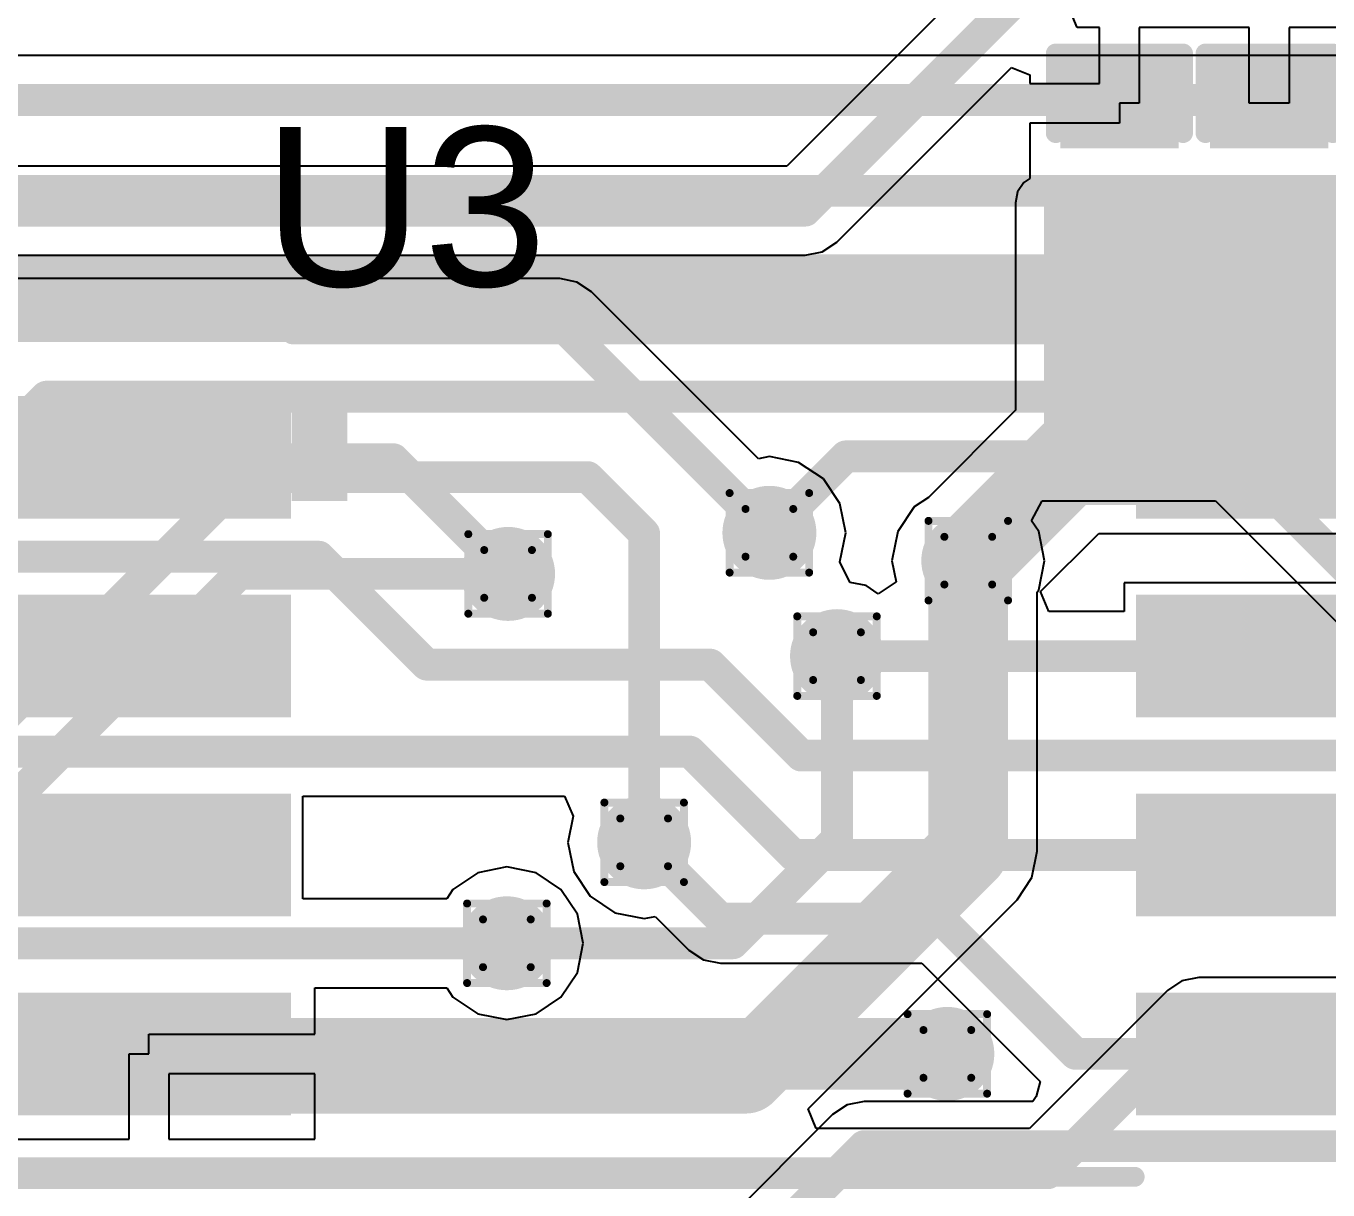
# Model space of a CAD drawing. Header units: inches. Extents: x -8 to 210, y -39 to 109.
# Drawn here: x 21.95 to 30.26, y 46.35 to 53.78 of the extents above; entities that cross this region are included whole.
import ezdxf

# ---------------------------------------------------------------- set-up
doc = ezdxf.new("R2010")
doc.units = ezdxf.units.IN
for name, color, linetype in [('Bottom Layer', 5, 'Continuous'), ('Drill Drawing', 1, 'Continuous'), ('Top Layer', 1, 'Continuous'), ('Top Overlay', 2, 'Continuous'), ('Top Paste', 8, 'Continuous'), ('Top Solder', 216, 'Continuous'), ('Via Holes', 16, 'Continuous')]:
    doc.layers.add(name, color=color, linetype=linetype)
doc.styles.add('Arial', font='', dxfattribs={"height": 0.2})
doc.styles.get('Arial').set_extended_font_data('Arial')

# ---------------------------------------------------------------- blocks, each defined once
blk = doc.blocks.new('SOIC_8__208______21')
at = {"layer": 'Top Layer'}
for points in [[(-4.41, 2.195), (-2.8, 2.195), (-2.8, 1.615), (-4.41, 1.615)], [(2.8, 2.195), (4.41, 2.195), (4.41, 1.615), (2.8, 1.615)], [(-4.41, 0.925), (-2.8, 0.925), (-2.8, 0.345), (-4.41, 0.345)], [(2.8, 0.925), (4.41, 0.925), (4.41, 0.345), (2.8, 0.345)], [(-4.41, -0.345), (-2.8, -0.345), (-2.8, -0.925), (-4.41, -0.925)], [(2.8, -0.345), (4.41, -0.345), (4.41, -0.925), (2.8, -0.925)], [(-4.41, -1.615), (-2.8, -1.615), (-2.8, -2.195), (-4.41, -2.195)], [(2.8, -1.615), (4.41, -1.615), (4.41, -2.195), (2.8, -2.195)]]:
    blk.add_hatch(color=1, dxfattribs=at).paths.add_polyline_path(points)
at = {"layer": 'Top Overlay'}
blk.add_hatch(color=2, dxfattribs=at).paths.add_polyline_path([(-2.6924, 1.6246), (-2.3368, 1.6246), (-2.3368, 2.2088), (-2.6924, 2.2088)])
at = {"layer": 'Top Paste'}
for points in [[(-4.41, 2.195), (-2.8, 2.195), (-2.8, 1.615), (-4.41, 1.615)], [(2.8, 2.195), (4.41, 2.195), (4.41, 1.615), (2.8, 1.615)], [(-4.41, 0.925), (-2.8, 0.925), (-2.8, 0.345), (-4.41, 0.345)], [(2.8, 0.925), (4.41, 0.925), (4.41, 0.345), (2.8, 0.345)], [(-4.41, -0.345), (-2.8, -0.345), (-2.8, -0.925), (-4.41, -0.925)], [(2.8, -0.345), (4.41, -0.345), (4.41, -0.925), (2.8, -0.925)], [(-4.41, -1.615), (-2.8, -1.615), (-2.8, -2.195), (-4.41, -2.195)], [(2.8, -1.615), (4.41, -1.615), (4.41, -2.195), (2.8, -2.195)]]:
    blk.add_hatch(color=8, dxfattribs=at).paths.add_polyline_path(points)
at = {"layer": 'Top Solder'}
for points in [[(-4.5116, 2.2966), (-2.6984, 2.2966), (-2.6984, 1.5134), (-4.5116, 1.5134)], [(2.6984, 2.2966), (4.5116, 2.2966), (4.5116, 1.5134), (2.6984, 1.5134)], [(-4.5116, 1.0266), (-2.6984, 1.0266), (-2.6984, 0.2434), (-4.5116, 0.2434)], [(2.6984, 1.0266), (4.5116, 1.0266), (4.5116, 0.2434), (2.6984, 0.2434)], [(-4.5116, -0.2434), (-2.6984, -0.2434), (-2.6984, -1.0266), (-4.5116, -1.0266)], [(2.6984, -0.2434), (4.5116, -0.2434), (4.5116, -1.0266), (2.6984, -1.0266)], [(-4.5116, -1.5134), (-2.6984, -1.5134), (-2.6984, -2.2966), (-4.5116, -2.2966)], [(2.6984, -1.5134), (4.5116, -1.5134), (4.5116, -2.2966), (2.6984, -2.2966)]]:
    blk.add_hatch(color=216, dxfattribs=at).paths.add_polyline_path(points)
at = {"layer": 'Top Overlay'}
for points in [[(-2.69, 2.69, 0.127, 0.127, 0), (2.69, 2.69, 0.127, 0.127, 0)], [(-4.699, 2.0574, 0.127, 0.127, 0), (-4.572, 1.9304, 0.127, 0.127, 0)], [(-4.699, 1.8034, 0.127, 0.127, 0), (-4.699, 2.0574, 0.127, 0.127, 0)], [(-4.699, 1.8034, 0.127, 0.127, 0), (-4.572, 1.9304, 0.127, 0.127, 0)], [(-2.69, -2.69, 0.127, 0.127, 0), (2.69, -2.69, 0.127, 0.127, 0)]]:
    blk.add_lwpolyline(points, format="xyseb", dxfattribs=at)
for points in [[(-2.7217, 2.69, 0.0635, 0.0635, 1), (-2.6582, 2.69, 0.0635, 0.0635, 1)], [(2.6582, 2.69, 0.0635, 0.0635, 1), (2.7217, 2.69, 0.0635, 0.0635, 1)], [(-4.7307, 2.0574, 0.0635, 0.0635, 1), (-4.6672, 2.0574, 0.0635, 0.0635, 1)], [(-4.7307, 2.0574, 0.0635, 0.0635, 1), (-4.6672, 2.0574, 0.0635, 0.0635, 1)], [(-4.6037, 1.9304, 0.0635, 0.0635, 1), (-4.5402, 1.9304, 0.0635, 0.0635, 1)], [(-4.6037, 1.9304, 0.0635, 0.0635, 1), (-4.5402, 1.9304, 0.0635, 0.0635, 1)], [(-4.7307, 1.8034, 0.0635, 0.0635, 1), (-4.6672, 1.8034, 0.0635, 0.0635, 1)], [(-4.7307, 1.8034, 0.0635, 0.0635, 1), (-4.6672, 1.8034, 0.0635, 0.0635, 1)], [(-2.7217, -2.69, 0.0635, 0.0635, 1), (-2.6582, -2.69, 0.0635, 0.0635, 1)], [(2.6582, -2.69, 0.0635, 0.0635, 1), (2.7217, -2.69, 0.0635, 0.0635, 1)]]:
    blk.add_lwpolyline(points, format="xyseb", close=True, dxfattribs=at)
blk = doc.blocks.new('C___0402_136')
at = {"layer": 'Top Layer'}
for points in [[(-0.6985, -0.3175), (-0.6985, 0.3175), (-0.2413, 0.3175), (-0.2413, -0.3175)], [(0.2413, -0.3175), (0.2413, 0.3175), (0.6985, 0.3175), (0.6985, -0.3175)]]:
    blk.add_hatch(color=1, dxfattribs=at).paths.add_polyline_path(points)
at = {"layer": 'Top Paste'}
for points in [[(-0.6985, -0.3175), (-0.6985, 0.3175), (-0.2413, 0.3175), (-0.2413, -0.3175)], [(0.2413, -0.3175), (0.2413, 0.3175), (0.6985, 0.3175), (0.6985, -0.3175)]]:
    blk.add_hatch(color=8, dxfattribs=at).paths.add_polyline_path(points)
at = {"layer": 'Top Solder'}
for points in [[(-0.7585, -0.3775), (-0.7585, 0.3775), (-0.1813, 0.3775), (-0.1813, -0.3775)], [(0.1813, -0.3775), (0.1813, 0.3775), (0.7585, 0.3775), (0.7585, -0.3775)]]:
    blk.add_hatch(color=216, dxfattribs=at).paths.add_polyline_path(points)
at = {"layer": 'Top Overlay'}
for points in [[(-0.7874, -0.4064, 0.127, 0.127, 0), (-0.7874, 0.4064, 0.127, 0.127, 0)], [(-0.2794, 0.4064, 0.127, 0.127, 0), (-0.7874, 0.4064, 0.127, 0.127, 0)], [(0.7874, 0.4064, 0.127, 0.127, 0), (0.2794, 0.4064, 0.127, 0.127, 0)], [(0.7874, -0.4064, 0.127, 0.127, 0), (0.7874, 0.4064, 0.127, 0.127, 0)], [(-0.2794, -0.4064, 0.127, 0.127, 0), (-0.7874, -0.4064, 0.127, 0.127, 0)], [(0.7874, -0.4064, 0.127, 0.127, 0), (0.2794, -0.4064, 0.127, 0.127, 0)]]:
    blk.add_lwpolyline(points, format="xyseb", dxfattribs=at)
for points in [[(-0.8191, 0.4064, 0.0635, 0.0635, 1), (-0.7556, 0.4064, 0.0635, 0.0635, 1)], [(-0.8191, 0.4064, 0.0635, 0.0635, 1), (-0.7556, 0.4064, 0.0635, 0.0635, 1)], [(-0.3111, 0.4064, 0.0635, 0.0635, 1), (-0.2477, 0.4064, 0.0635, 0.0635, 1)], [(0.2477, 0.4064, 0.0635, 0.0635, 1), (0.3111, 0.4064, 0.0635, 0.0635, 1)], [(0.7556, 0.4064, 0.0635, 0.0635, 1), (0.8191, 0.4064, 0.0635, 0.0635, 1)], [(0.7556, 0.4064, 0.0635, 0.0635, 1), (0.8191, 0.4064, 0.0635, 0.0635, 1)], [(-0.8191, -0.4064, 0.0635, 0.0635, 1), (-0.7556, -0.4064, 0.0635, 0.0635, 1)], [(-0.8191, -0.4064, 0.0635, 0.0635, 1), (-0.7556, -0.4064, 0.0635, 0.0635, 1)], [(-0.3111, -0.4064, 0.0635, 0.0635, 1), (-0.2477, -0.4064, 0.0635, 0.0635, 1)], [(0.2477, -0.4064, 0.0635, 0.0635, 1), (0.3111, -0.4064, 0.0635, 0.0635, 1)], [(0.7556, -0.4064, 0.0635, 0.0635, 1), (0.8191, -0.4064, 0.0635, 0.0635, 1)], [(0.7556, -0.4064, 0.0635, 0.0635, 1), (0.8191, -0.4064, 0.0635, 0.0635, 1)]]:
    blk.add_lwpolyline(points, format="xyseb", close=True, dxfattribs=at)
blk = doc.blocks.new('C___0402_137')
at = {"layer": 'Top Layer'}
for points in [[(-0.6985, -0.3175), (-0.6985, 0.3175), (-0.2413, 0.3175), (-0.2413, -0.3175)], [(0.2413, -0.3175), (0.2413, 0.3175), (0.6985, 0.3175), (0.6985, -0.3175)]]:
    blk.add_hatch(color=1, dxfattribs=at).paths.add_polyline_path(points)
at = {"layer": 'Top Paste'}
for points in [[(-0.6985, -0.3175), (-0.6985, 0.3175), (-0.2413, 0.3175), (-0.2413, -0.3175)], [(0.2413, -0.3175), (0.2413, 0.3175), (0.6985, 0.3175), (0.6985, -0.3175)]]:
    blk.add_hatch(color=8, dxfattribs=at).paths.add_polyline_path(points)
at = {"layer": 'Top Solder'}
for points in [[(-0.7585, -0.3775), (-0.7585, 0.3775), (-0.1813, 0.3775), (-0.1813, -0.3775)], [(0.1813, -0.3775), (0.1813, 0.3775), (0.7585, 0.3775), (0.7585, -0.3775)]]:
    blk.add_hatch(color=216, dxfattribs=at).paths.add_polyline_path(points)
at = {"layer": 'Top Overlay'}
for points in [[(-0.2794, 0.4064, 0.127, 0.127, 0), (-0.7874, 0.4064, 0.127, 0.127, 0)], [(-0.7874, -0.4064, 0.127, 0.127, 0), (-0.7874, 0.4064, 0.127, 0.127, 0)], [(0.7874, 0.4064, 0.127, 0.127, 0), (0.2794, 0.4064, 0.127, 0.127, 0)], [(0.7874, -0.4064, 0.127, 0.127, 0), (0.7874, 0.4064, 0.127, 0.127, 0)], [(-0.2794, -0.4064, 0.127, 0.127, 0), (-0.7874, -0.4064, 0.127, 0.127, 0)], [(0.7874, -0.4064, 0.127, 0.127, 0), (0.2794, -0.4064, 0.127, 0.127, 0)]]:
    blk.add_lwpolyline(points, format="xyseb", dxfattribs=at)
for points in [[(-0.8191, 0.4064, 0.0635, 0.0635, 1), (-0.7556, 0.4064, 0.0635, 0.0635, 1)], [(-0.8191, 0.4064, 0.0635, 0.0635, 1), (-0.7556, 0.4064, 0.0635, 0.0635, 1)], [(-0.3111, 0.4064, 0.0635, 0.0635, 1), (-0.2477, 0.4064, 0.0635, 0.0635, 1)], [(0.2477, 0.4064, 0.0635, 0.0635, 1), (0.3111, 0.4064, 0.0635, 0.0635, 1)], [(0.7556, 0.4064, 0.0635, 0.0635, 1), (0.8191, 0.4064, 0.0635, 0.0635, 1)], [(0.7556, 0.4064, 0.0635, 0.0635, 1), (0.8191, 0.4064, 0.0635, 0.0635, 1)], [(-0.8191, -0.4064, 0.0635, 0.0635, 1), (-0.7556, -0.4064, 0.0635, 0.0635, 1)], [(-0.8191, -0.4064, 0.0635, 0.0635, 1), (-0.7556, -0.4064, 0.0635, 0.0635, 1)], [(-0.3111, -0.4064, 0.0635, 0.0635, 1), (-0.2477, -0.4064, 0.0635, 0.0635, 1)], [(0.2477, -0.4064, 0.0635, 0.0635, 1), (0.3111, -0.4064, 0.0635, 0.0635, 1)], [(0.7556, -0.4064, 0.0635, 0.0635, 1), (0.8191, -0.4064, 0.0635, 0.0635, 1)], [(0.7556, -0.4064, 0.0635, 0.0635, 1), (0.8191, -0.4064, 0.0635, 0.0635, 1)]]:
    blk.add_lwpolyline(points, format="xyseb", close=True, dxfattribs=at)

msp = doc.modelspace()

# ---------------------------------------------------------------- hatches: boundary and pattern name
at = {"layer": 'Bottom Layer'}
h = msp.add_hatch(color=5, dxfattribs=at)
edge = h.paths.add_edge_path()
edge.add_arc((26.6954, 50.546), 0.3, 0, 360)
h = msp.add_hatch(color=5, dxfattribs=at)
edge = h.paths.add_edge_path()
edge.add_arc((27.9654, 50.3682), 0.3, 0, 360)
h = msp.add_hatch(color=5, dxfattribs=at)
edge = h.paths.add_edge_path()
edge.add_arc((25.0267, 50.2836), 0.3, 0, 360)
h = msp.add_hatch(color=5, dxfattribs=at)
edge = h.paths.add_edge_path()
edge.add_arc((27.1272, 49.7586), 0.3, 0, 360)
h = msp.add_hatch(color=5, dxfattribs=at)
edge = h.paths.add_edge_path()
edge.add_arc((25.8956, 48.5696), 0.3, 0, 360)
h = msp.add_hatch(color=5, dxfattribs=at)
edge = h.paths.add_edge_path()
edge.add_arc((25.019, 47.925), 0.3, 0, 360)
h = msp.add_hatch(color=5, dxfattribs=at)
edge = h.paths.add_edge_path()
edge.add_arc((27.8318, 47.2186), 0.3, 0, 360)
at = {"layer": 'Top Layer'}
msp.add_hatch(color=1, dxfattribs=at).paths.add_polyline_path([(28.448, 50.7238), (30.7594, 50.7238), (30.7594, 52.6542), (28.448, 52.6542)])
h = msp.add_hatch(color=1, dxfattribs=at)
edge = h.paths.add_edge_path()
edge.add_arc((26.6954, 50.546), 0.3, 0, 360)
h = msp.add_hatch(color=1, dxfattribs=at)
edge = h.paths.add_edge_path()
edge.add_arc((27.9654, 50.3682), 0.3, 0, 360)
h = msp.add_hatch(color=1, dxfattribs=at)
edge = h.paths.add_edge_path()
edge.add_arc((25.0267, 50.2836), 0.3, 0, 360)
h = msp.add_hatch(color=1, dxfattribs=at)
edge = h.paths.add_edge_path()
edge.add_arc((27.1272, 49.7586), 0.3, 0, 360)
h = msp.add_hatch(color=1, dxfattribs=at)
edge = h.paths.add_edge_path()
edge.add_arc((25.8956, 48.5696), 0.3, 0, 360)
h = msp.add_hatch(color=1, dxfattribs=at)
edge = h.paths.add_edge_path()
edge.add_arc((25.019, 47.925), 0.3, 0, 360)
h = msp.add_hatch(color=1, dxfattribs=at)
edge = h.paths.add_edge_path()
edge.add_arc((27.8318, 47.2186), 0.3, 0, 360)
at = {"layer": 'Via Holes'}
h = msp.add_hatch(color=7, dxfattribs=at)
edge = h.paths.add_edge_path()
edge.add_arc((26.6954, 50.546), 0.15, 0, 360)
h = msp.add_hatch(color=7, dxfattribs=at)
edge = h.paths.add_edge_path()
edge.add_arc((27.9654, 50.3682), 0.15, 0, 360)
h = msp.add_hatch(color=7, dxfattribs=at)
edge = h.paths.add_edge_path()
edge.add_arc((25.0267, 50.2836), 0.15, 0, 360)
h = msp.add_hatch(color=7, dxfattribs=at)
edge = h.paths.add_edge_path()
edge.add_arc((27.1272, 49.7586), 0.15, 0, 360)
h = msp.add_hatch(color=7, dxfattribs=at)
edge = h.paths.add_edge_path()
edge.add_arc((25.8956, 48.5696), 0.15, 0, 360)
h = msp.add_hatch(color=7, dxfattribs=at)
edge = h.paths.add_edge_path()
edge.add_arc((25.019, 47.925), 0.15, 0, 360)
h = msp.add_hatch(color=7, dxfattribs=at)
edge = h.paths.add_edge_path()
edge.add_arc((27.8318, 47.2186), 0.15, 0, 360)

# ---------------------------------------------------------------- linework, layer by layer
at = {"layer": 'Bottom Layer'}
for p, q in [((35.1503, 53.5947), (13.7112, 53.5947)), ((28.3701, 50.6225), (28.438, 50.7495)), ((28.438, 50.7495), (29.5434, 50.7495)), ((29.5434, 50.7495), (32.209, 48.084)), ((28.4155, 50.5546), (28.3701, 50.6225)), ((28.4526, 50.3682), (28.4155, 50.5546)), ((28.4155, 50.1818), (28.4526, 50.3682)), ((28.4057, 50.1671), (28.4155, 50.1818)), ((28.4057, 48.514), (28.4057, 50.1671)), ((28.3721, 48.3455), (28.4057, 48.514)), ((28.4057, 48.514), (28.4057, 48.514)), ((28.2767, 48.2027), (28.3721, 48.3455)), ((26.9425, 46.8685), (28.2767, 48.2027)), ((29.3296, 47.685), (29.2372, 47.6232)), ((29.4386, 47.7067), (29.3296, 47.685)), ((36.1409, 47.7067), (29.4386, 47.7067)), ((29.4386, 47.7067), (29.4386, 47.7067)), ((29.2372, 47.6232), (28.3554, 46.7415)), ((29.2372, 47.6232), (29.2372, 47.6232)), ((26.9951, 46.7415), (26.9425, 46.8685)), ((28.3554, 46.7415), (26.9951, 46.7415))]:
    msp.add_line(p, q, dxfattribs=at)
for points in [[(13.7112, 53.3098, 0.2032, 0.2032, 0), (35.5346, 53.3098, 0.2032, 0.2032, 0)], [(14.2762, 52.7304, 0.2032, 0.2032, 0), (34.5186, 52.7304, 0.2032, 0.2032, 0)], [(19.9898, 52.0446, 0.5588, 0.5588, 0), (30.5816, 52.0446, 0.5588, 0.5588, 0)], [(19.9851, 49.3221, 0.2032, 0.2032, 0), (22.0784, 51.4154, 0.2032, 0.2032, 0)], [(22.0784, 51.4154, 0.2032, 0.2032, 0), (30.1186, 51.4154, 0.2032, 0.2032, 0)], [(30.1186, 51.4154, 0.2032, 0.2032, 0), (32.4104, 49.1236, 0.2032, 0.2032, 0)], [(26.6954, 50.546, 0.2032, 0.2032, 0), (27.1838, 51.0344, 0.2032, 0.2032, 0)], [(27.1838, 51.0344, 0.2032, 0.2032, 0), (29.6614, 51.0344, 0.2032, 0.2032, 0)], [(29.6614, 51.0344, 0.2032, 0.2032, 0), (32.4104, 48.2854, 0.2032, 0.2032, 0)], [(20.694, 48.253, 0.2032, 0.2032, 0), (23.3426, 50.9016, 0.2032, 0.2032, 0)], [(23.3426, 50.9016, 0.2032, 0.2032, 0), (25.535, 50.9016, 0.2032, 0.2032, 0)], [(25.535, 50.9016, 0.2032, 0.2032, 0), (25.8956, 50.5409, 0.2032, 0.2032, 0)], [(25.8956, 48.5696, 0.2032, 0.2032, 0), (25.8956, 50.5409, 0.2032, 0.2032, 0)], [(27.9654, 48.514, 0.508, 0.508, 0), (27.9654, 50.3682, 0.508, 0.508, 0)], [(20.0844, 47.0592, 0.2032, 0.2032, 0), (23.3088, 50.2836, 0.2032, 0.2032, 0)], [(23.3088, 50.2836, 0.2032, 0.2032, 0), (25.0267, 50.2836, 0.2032, 0.2032, 0)], [(27.1272, 48.5902, 0.2032, 0.2032, 0), (27.1272, 49.7586, 0.2032, 0.2032, 0)], [(26.543, 47.0916, 0.508, 0.508, 0), (27.9654, 48.514, 0.508, 0.508, 0)], [(26.462, 47.925, 0.2032, 0.2032, 0), (27.1272, 48.5902, 0.2032, 0.2032, 0)], [(25.019, 47.925, 0.2032, 0.2032, 0), (26.462, 47.925, 0.2032, 0.2032, 0)], [(28.4734, 46.4566, 0.2032, 0.2032, 0), (29.4386, 47.4218, 0.2032, 0.2032, 0)], [(29.4386, 47.4218, 0.2032, 0.2032, 0), (36.5252, 47.4218, 0.2032, 0.2032, 0)], [(21.336, 47.0916, 0.508, 0.508, 0), (26.543, 47.0916, 0.508, 0.508, 0)], [(16.4526, 46.4566, 0.2032, 0.2032, 0), (28.4734, 46.4566, 0.2032, 0.2032, 0)]]:
    msp.add_lwpolyline(points, format="xyseb", dxfattribs=at)
for points in [[(22.0276, 51.4154, 0.1016, 0.1016, 1), (22.1292, 51.4154, 0.1016, 0.1016, 1)], [(22.0276, 51.4154, 0.1016, 0.1016, 1), (22.1292, 51.4154, 0.1016, 0.1016, 1)], [(30.0678, 51.4154, 0.1016, 0.1016, 1), (30.1694, 51.4154, 0.1016, 0.1016, 1)], [(30.0678, 51.4154, 0.1016, 0.1016, 1), (30.1694, 51.4154, 0.1016, 0.1016, 1)], [(27.133, 51.0344, 0.1016, 0.1016, 1), (27.2346, 51.0344, 0.1016, 0.1016, 1)], [(27.133, 51.0344, 0.1016, 0.1016, 1), (27.2346, 51.0344, 0.1016, 0.1016, 1)], [(29.6106, 51.0344, 0.1016, 0.1016, 1), (29.7122, 51.0344, 0.1016, 0.1016, 1)], [(29.6106, 51.0344, 0.1016, 0.1016, 1), (29.7122, 51.0344, 0.1016, 0.1016, 1)], [(23.2918, 50.9016, 0.1016, 0.1016, 1), (23.3934, 50.9016, 0.1016, 0.1016, 1)], [(23.2918, 50.9016, 0.1016, 0.1016, 1), (23.3934, 50.9016, 0.1016, 0.1016, 1)], [(25.4842, 50.9016, 0.1016, 0.1016, 1), (25.5858, 50.9016, 0.1016, 0.1016, 1)], [(25.4842, 50.9016, 0.1016, 0.1016, 1), (25.5858, 50.9016, 0.1016, 0.1016, 1)], [(25.8448, 50.5409, 0.1016, 0.1016, 1), (25.9464, 50.5409, 0.1016, 0.1016, 1)], [(25.8448, 50.5409, 0.1016, 0.1016, 1), (25.9464, 50.5409, 0.1016, 0.1016, 1)], [(26.6446, 50.546, 0.1016, 0.1016, 1), (26.7462, 50.546, 0.1016, 0.1016, 1)], [(27.8384, 50.3682, 0.254, 0.254, 1), (28.0924, 50.3682, 0.254, 0.254, 1)], [(23.258, 50.2836, 0.1016, 0.1016, 1), (23.3596, 50.2836, 0.1016, 0.1016, 1)], [(23.258, 50.2836, 0.1016, 0.1016, 1), (23.3596, 50.2836, 0.1016, 0.1016, 1)], [(24.9759, 50.2836, 0.1016, 0.1016, 1), (25.0775, 50.2836, 0.1016, 0.1016, 1)], [(27.0764, 49.7586, 0.1016, 0.1016, 1), (27.178, 49.7586, 0.1016, 0.1016, 1)], [(27.8384, 48.514, 0.254, 0.254, 1), (28.0924, 48.514, 0.254, 0.254, 1)], [(27.8384, 48.514, 0.254, 0.254, 1), (28.0924, 48.514, 0.254, 0.254, 1)], [(25.8448, 48.5696, 0.1016, 0.1016, 1), (25.9464, 48.5696, 0.1016, 0.1016, 1)], [(27.0764, 48.5902, 0.1016, 0.1016, 1), (27.178, 48.5902, 0.1016, 0.1016, 1)], [(27.0764, 48.5902, 0.1016, 0.1016, 1), (27.178, 48.5902, 0.1016, 0.1016, 1)], [(24.9682, 47.925, 0.1016, 0.1016, 1), (25.0698, 47.925, 0.1016, 0.1016, 1)], [(26.4112, 47.925, 0.1016, 0.1016, 1), (26.5128, 47.925, 0.1016, 0.1016, 1)], [(26.4112, 47.925, 0.1016, 0.1016, 1), (26.5128, 47.925, 0.1016, 0.1016, 1)], [(29.3878, 47.4218, 0.1016, 0.1016, 1), (29.4894, 47.4218, 0.1016, 0.1016, 1)], [(29.3878, 47.4218, 0.1016, 0.1016, 1), (29.4894, 47.4218, 0.1016, 0.1016, 1)], [(26.416, 47.0916, 0.254, 0.254, 1), (26.67, 47.0916, 0.254, 0.254, 1)], [(26.416, 47.0916, 0.254, 0.254, 1), (26.67, 47.0916, 0.254, 0.254, 1)], [(28.4226, 46.4566, 0.1016, 0.1016, 1), (28.5242, 46.4566, 0.1016, 0.1016, 1)], [(28.4226, 46.4566, 0.1016, 0.1016, 1), (28.5242, 46.4566, 0.1016, 0.1016, 1)]]:
    msp.add_lwpolyline(points, format="xyseb", close=True, dxfattribs=at)
at = {"layer": 'Drill Drawing'}
for points in [[(26.4414, 50.8, 0.0508, 0.0508, 0), (26.9494, 50.8, 0.0508, 0.0508, 0)], [(26.4414, 50.292, 0.0508, 0.0508, 0), (26.4414, 50.8, 0.0508, 0.0508, 0)], [(26.9494, 50.292, 0.0508, 0.0508, 0), (26.9494, 50.8, 0.0508, 0.0508, 0)], [(26.543, 50.6984, 0.0508, 0.0508, 0), (26.8478, 50.6984, 0.0508, 0.0508, 0)], [(26.543, 50.3936, 0.0508, 0.0508, 0), (26.543, 50.6984, 0.0508, 0.0508, 0)], [(26.8478, 50.3936, 0.0508, 0.0508, 0), (26.8478, 50.6984, 0.0508, 0.0508, 0)], [(27.7114, 50.6222, 0.0508, 0.0508, 0), (28.2194, 50.6222, 0.0508, 0.0508, 0)], [(27.7114, 50.1142, 0.0508, 0.0508, 0), (27.7114, 50.6222, 0.0508, 0.0508, 0)], [(28.2194, 50.1142, 0.0508, 0.0508, 0), (28.2194, 50.6222, 0.0508, 0.0508, 0)], [(24.7727, 50.5376, 0.0508, 0.0508, 0), (25.2807, 50.5376, 0.0508, 0.0508, 0)], [(24.7727, 50.0296, 0.0508, 0.0508, 0), (24.7727, 50.5376, 0.0508, 0.0508, 0)], [(25.2807, 50.0296, 0.0508, 0.0508, 0), (25.2807, 50.5376, 0.0508, 0.0508, 0)], [(27.813, 50.5206, 0.0508, 0.0508, 0), (28.1178, 50.5206, 0.0508, 0.0508, 0)], [(27.813, 50.2158, 0.0508, 0.0508, 0), (27.813, 50.5206, 0.0508, 0.0508, 0)], [(28.1178, 50.2158, 0.0508, 0.0508, 0), (28.1178, 50.5206, 0.0508, 0.0508, 0)], [(24.8743, 50.436, 0.0508, 0.0508, 0), (25.1791, 50.436, 0.0508, 0.0508, 0)], [(24.8743, 50.1312, 0.0508, 0.0508, 0), (24.8743, 50.436, 0.0508, 0.0508, 0)], [(25.1791, 50.1312, 0.0508, 0.0508, 0), (25.1791, 50.436, 0.0508, 0.0508, 0)], [(26.543, 50.3936, 0.0508, 0.0508, 0), (26.8478, 50.3936, 0.0508, 0.0508, 0)], [(26.4414, 50.292, 0.0508, 0.0508, 0), (26.9494, 50.292, 0.0508, 0.0508, 0)], [(27.813, 50.2158, 0.0508, 0.0508, 0), (28.1178, 50.2158, 0.0508, 0.0508, 0)], [(24.8743, 50.1312, 0.0508, 0.0508, 0), (25.1791, 50.1312, 0.0508, 0.0508, 0)], [(27.7114, 50.1142, 0.0508, 0.0508, 0), (28.2194, 50.1142, 0.0508, 0.0508, 0)], [(24.7727, 50.0296, 0.0508, 0.0508, 0), (25.2807, 50.0296, 0.0508, 0.0508, 0)], [(26.8732, 50.0126, 0.0508, 0.0508, 0), (27.3812, 50.0126, 0.0508, 0.0508, 0)], [(26.8732, 49.5046, 0.0508, 0.0508, 0), (26.8732, 50.0126, 0.0508, 0.0508, 0)], [(27.3812, 49.5046, 0.0508, 0.0508, 0), (27.3812, 50.0126, 0.0508, 0.0508, 0)], [(26.9748, 49.911, 0.0508, 0.0508, 0), (27.2796, 49.911, 0.0508, 0.0508, 0)], [(26.9748, 49.6062, 0.0508, 0.0508, 0), (26.9748, 49.911, 0.0508, 0.0508, 0)], [(27.2796, 49.6062, 0.0508, 0.0508, 0), (27.2796, 49.911, 0.0508, 0.0508, 0)], [(26.9748, 49.6062, 0.0508, 0.0508, 0), (27.2796, 49.6062, 0.0508, 0.0508, 0)], [(26.8732, 49.5046, 0.0508, 0.0508, 0), (27.3812, 49.5046, 0.0508, 0.0508, 0)], [(25.6416, 48.8236, 0.0508, 0.0508, 0), (26.1496, 48.8236, 0.0508, 0.0508, 0)], [(25.6416, 48.3156, 0.0508, 0.0508, 0), (25.6416, 48.8236, 0.0508, 0.0508, 0)], [(26.1496, 48.3156, 0.0508, 0.0508, 0), (26.1496, 48.8236, 0.0508, 0.0508, 0)], [(25.7432, 48.722, 0.0508, 0.0508, 0), (26.048, 48.722, 0.0508, 0.0508, 0)], [(25.7432, 48.4172, 0.0508, 0.0508, 0), (25.7432, 48.722, 0.0508, 0.0508, 0)], [(26.048, 48.4172, 0.0508, 0.0508, 0), (26.048, 48.722, 0.0508, 0.0508, 0)], [(25.7432, 48.4172, 0.0508, 0.0508, 0), (26.048, 48.4172, 0.0508, 0.0508, 0)], [(25.6416, 48.3156, 0.0508, 0.0508, 0), (26.1496, 48.3156, 0.0508, 0.0508, 0)], [(24.765, 48.179, 0.0508, 0.0508, 0), (25.273, 48.179, 0.0508, 0.0508, 0)], [(24.765, 47.671, 0.0508, 0.0508, 0), (24.765, 48.179, 0.0508, 0.0508, 0)], [(25.273, 47.671, 0.0508, 0.0508, 0), (25.273, 48.179, 0.0508, 0.0508, 0)], [(24.8666, 48.0774, 0.0508, 0.0508, 0), (25.1714, 48.0774, 0.0508, 0.0508, 0)], [(24.8666, 47.7726, 0.0508, 0.0508, 0), (24.8666, 48.0774, 0.0508, 0.0508, 0)], [(25.1714, 47.7726, 0.0508, 0.0508, 0), (25.1714, 48.0774, 0.0508, 0.0508, 0)], [(24.8666, 47.7726, 0.0508, 0.0508, 0), (25.1714, 47.7726, 0.0508, 0.0508, 0)], [(24.765, 47.671, 0.0508, 0.0508, 0), (25.273, 47.671, 0.0508, 0.0508, 0)], [(27.5778, 47.4726, 0.0508, 0.0508, 0), (28.0858, 47.4726, 0.0508, 0.0508, 0)], [(27.5778, 46.9646, 0.0508, 0.0508, 0), (27.5778, 47.4726, 0.0508, 0.0508, 0)], [(28.0858, 46.9646, 0.0508, 0.0508, 0), (28.0858, 47.4726, 0.0508, 0.0508, 0)], [(27.6794, 47.371, 0.0508, 0.0508, 0), (27.9842, 47.371, 0.0508, 0.0508, 0)], [(27.6794, 47.0662, 0.0508, 0.0508, 0), (27.6794, 47.371, 0.0508, 0.0508, 0)], [(27.9842, 47.0662, 0.0508, 0.0508, 0), (27.9842, 47.371, 0.0508, 0.0508, 0)], [(27.6794, 47.0662, 0.0508, 0.0508, 0), (27.9842, 47.0662, 0.0508, 0.0508, 0)], [(27.5778, 46.9646, 0.0508, 0.0508, 0), (28.0858, 46.9646, 0.0508, 0.0508, 0)]]:
    msp.add_lwpolyline(points, format="xyseb", dxfattribs=at)
for points in [[(26.4287, 50.8, 0.0254, 0.0254, 1), (26.4541, 50.8, 0.0254, 0.0254, 1)], [(26.4287, 50.8, 0.0254, 0.0254, 1), (26.4541, 50.8, 0.0254, 0.0254, 1)], [(26.9367, 50.8, 0.0254, 0.0254, 1), (26.9621, 50.8, 0.0254, 0.0254, 1)], [(26.9367, 50.8, 0.0254, 0.0254, 1), (26.9621, 50.8, 0.0254, 0.0254, 1)], [(26.5303, 50.6984, 0.0254, 0.0254, 1), (26.5557, 50.6984, 0.0254, 0.0254, 1)], [(26.5303, 50.6984, 0.0254, 0.0254, 1), (26.5557, 50.6984, 0.0254, 0.0254, 1)], [(26.8351, 50.6984, 0.0254, 0.0254, 1), (26.8605, 50.6984, 0.0254, 0.0254, 1)], [(26.8351, 50.6984, 0.0254, 0.0254, 1), (26.8605, 50.6984, 0.0254, 0.0254, 1)], [(27.6987, 50.6222, 0.0254, 0.0254, 1), (27.7241, 50.6222, 0.0254, 0.0254, 1)], [(27.6987, 50.6222, 0.0254, 0.0254, 1), (27.7241, 50.6222, 0.0254, 0.0254, 1)], [(28.2067, 50.6222, 0.0254, 0.0254, 1), (28.2321, 50.6222, 0.0254, 0.0254, 1)], [(28.2067, 50.6222, 0.0254, 0.0254, 1), (28.2321, 50.6222, 0.0254, 0.0254, 1)], [(24.76, 50.5376, 0.0254, 0.0254, 1), (24.7854, 50.5376, 0.0254, 0.0254, 1)], [(24.76, 50.5376, 0.0254, 0.0254, 1), (24.7854, 50.5376, 0.0254, 0.0254, 1)], [(25.268, 50.5376, 0.0254, 0.0254, 1), (25.2934, 50.5376, 0.0254, 0.0254, 1)], [(25.268, 50.5376, 0.0254, 0.0254, 1), (25.2934, 50.5376, 0.0254, 0.0254, 1)], [(27.8003, 50.5206, 0.0254, 0.0254, 1), (27.8257, 50.5206, 0.0254, 0.0254, 1)], [(27.8003, 50.5206, 0.0254, 0.0254, 1), (27.8257, 50.5206, 0.0254, 0.0254, 1)], [(28.1051, 50.5206, 0.0254, 0.0254, 1), (28.1305, 50.5206, 0.0254, 0.0254, 1)], [(28.1051, 50.5206, 0.0254, 0.0254, 1), (28.1305, 50.5206, 0.0254, 0.0254, 1)], [(24.8616, 50.436, 0.0254, 0.0254, 1), (24.887, 50.436, 0.0254, 0.0254, 1)], [(24.8616, 50.436, 0.0254, 0.0254, 1), (24.887, 50.436, 0.0254, 0.0254, 1)], [(25.1664, 50.436, 0.0254, 0.0254, 1), (25.1918, 50.436, 0.0254, 0.0254, 1)], [(25.1664, 50.436, 0.0254, 0.0254, 1), (25.1918, 50.436, 0.0254, 0.0254, 1)], [(26.5303, 50.3936, 0.0254, 0.0254, 1), (26.5557, 50.3936, 0.0254, 0.0254, 1)], [(26.5303, 50.3936, 0.0254, 0.0254, 1), (26.5557, 50.3936, 0.0254, 0.0254, 1)], [(26.8351, 50.3936, 0.0254, 0.0254, 1), (26.8605, 50.3936, 0.0254, 0.0254, 1)], [(26.8351, 50.3936, 0.0254, 0.0254, 1), (26.8605, 50.3936, 0.0254, 0.0254, 1)], [(26.4287, 50.292, 0.0254, 0.0254, 1), (26.4541, 50.292, 0.0254, 0.0254, 1)], [(26.4287, 50.292, 0.0254, 0.0254, 1), (26.4541, 50.292, 0.0254, 0.0254, 1)], [(26.9367, 50.292, 0.0254, 0.0254, 1), (26.9621, 50.292, 0.0254, 0.0254, 1)], [(26.9367, 50.292, 0.0254, 0.0254, 1), (26.9621, 50.292, 0.0254, 0.0254, 1)], [(27.8003, 50.2158, 0.0254, 0.0254, 1), (27.8257, 50.2158, 0.0254, 0.0254, 1)], [(27.8003, 50.2158, 0.0254, 0.0254, 1), (27.8257, 50.2158, 0.0254, 0.0254, 1)], [(28.1051, 50.2158, 0.0254, 0.0254, 1), (28.1305, 50.2158, 0.0254, 0.0254, 1)], [(28.1051, 50.2158, 0.0254, 0.0254, 1), (28.1305, 50.2158, 0.0254, 0.0254, 1)], [(24.8616, 50.1312, 0.0254, 0.0254, 1), (24.887, 50.1312, 0.0254, 0.0254, 1)], [(24.8616, 50.1312, 0.0254, 0.0254, 1), (24.887, 50.1312, 0.0254, 0.0254, 1)], [(25.1664, 50.1312, 0.0254, 0.0254, 1), (25.1918, 50.1312, 0.0254, 0.0254, 1)], [(25.1664, 50.1312, 0.0254, 0.0254, 1), (25.1918, 50.1312, 0.0254, 0.0254, 1)], [(27.6987, 50.1142, 0.0254, 0.0254, 1), (27.7241, 50.1142, 0.0254, 0.0254, 1)], [(27.6987, 50.1142, 0.0254, 0.0254, 1), (27.7241, 50.1142, 0.0254, 0.0254, 1)], [(28.2067, 50.1142, 0.0254, 0.0254, 1), (28.2321, 50.1142, 0.0254, 0.0254, 1)], [(28.2067, 50.1142, 0.0254, 0.0254, 1), (28.2321, 50.1142, 0.0254, 0.0254, 1)], [(24.76, 50.0296, 0.0254, 0.0254, 1), (24.7854, 50.0296, 0.0254, 0.0254, 1)], [(24.76, 50.0296, 0.0254, 0.0254, 1), (24.7854, 50.0296, 0.0254, 0.0254, 1)], [(25.268, 50.0296, 0.0254, 0.0254, 1), (25.2934, 50.0296, 0.0254, 0.0254, 1)], [(25.268, 50.0296, 0.0254, 0.0254, 1), (25.2934, 50.0296, 0.0254, 0.0254, 1)], [(26.8605, 50.0126, 0.0254, 0.0254, 1), (26.8859, 50.0126, 0.0254, 0.0254, 1)], [(26.8605, 50.0126, 0.0254, 0.0254, 1), (26.8859, 50.0126, 0.0254, 0.0254, 1)], [(27.3685, 50.0126, 0.0254, 0.0254, 1), (27.3939, 50.0126, 0.0254, 0.0254, 1)], [(27.3685, 50.0126, 0.0254, 0.0254, 1), (27.3939, 50.0126, 0.0254, 0.0254, 1)], [(26.9621, 49.911, 0.0254, 0.0254, 1), (26.9875, 49.911, 0.0254, 0.0254, 1)], [(26.9621, 49.911, 0.0254, 0.0254, 1), (26.9875, 49.911, 0.0254, 0.0254, 1)], [(27.2669, 49.911, 0.0254, 0.0254, 1), (27.2923, 49.911, 0.0254, 0.0254, 1)], [(27.2669, 49.911, 0.0254, 0.0254, 1), (27.2923, 49.911, 0.0254, 0.0254, 1)], [(26.9621, 49.6062, 0.0254, 0.0254, 1), (26.9875, 49.6062, 0.0254, 0.0254, 1)], [(26.9621, 49.6062, 0.0254, 0.0254, 1), (26.9875, 49.6062, 0.0254, 0.0254, 1)], [(27.2669, 49.6062, 0.0254, 0.0254, 1), (27.2923, 49.6062, 0.0254, 0.0254, 1)], [(27.2669, 49.6062, 0.0254, 0.0254, 1), (27.2923, 49.6062, 0.0254, 0.0254, 1)], [(26.8605, 49.5046, 0.0254, 0.0254, 1), (26.8859, 49.5046, 0.0254, 0.0254, 1)], [(26.8605, 49.5046, 0.0254, 0.0254, 1), (26.8859, 49.5046, 0.0254, 0.0254, 1)], [(27.3685, 49.5046, 0.0254, 0.0254, 1), (27.3939, 49.5046, 0.0254, 0.0254, 1)], [(27.3685, 49.5046, 0.0254, 0.0254, 1), (27.3939, 49.5046, 0.0254, 0.0254, 1)], [(25.6289, 48.8236, 0.0254, 0.0254, 1), (25.6543, 48.8236, 0.0254, 0.0254, 1)], [(25.6289, 48.8236, 0.0254, 0.0254, 1), (25.6543, 48.8236, 0.0254, 0.0254, 1)], [(26.1369, 48.8236, 0.0254, 0.0254, 1), (26.1623, 48.8236, 0.0254, 0.0254, 1)], [(26.1369, 48.8236, 0.0254, 0.0254, 1), (26.1623, 48.8236, 0.0254, 0.0254, 1)], [(25.7305, 48.722, 0.0254, 0.0254, 1), (25.7559, 48.722, 0.0254, 0.0254, 1)], [(25.7305, 48.722, 0.0254, 0.0254, 1), (25.7559, 48.722, 0.0254, 0.0254, 1)], [(26.0353, 48.722, 0.0254, 0.0254, 1), (26.0607, 48.722, 0.0254, 0.0254, 1)], [(26.0353, 48.722, 0.0254, 0.0254, 1), (26.0607, 48.722, 0.0254, 0.0254, 1)], [(25.7305, 48.4172, 0.0254, 0.0254, 1), (25.7559, 48.4172, 0.0254, 0.0254, 1)], [(25.7305, 48.4172, 0.0254, 0.0254, 1), (25.7559, 48.4172, 0.0254, 0.0254, 1)], [(26.0353, 48.4172, 0.0254, 0.0254, 1), (26.0607, 48.4172, 0.0254, 0.0254, 1)], [(26.0353, 48.4172, 0.0254, 0.0254, 1), (26.0607, 48.4172, 0.0254, 0.0254, 1)], [(25.6289, 48.3156, 0.0254, 0.0254, 1), (25.6543, 48.3156, 0.0254, 0.0254, 1)], [(25.6289, 48.3156, 0.0254, 0.0254, 1), (25.6543, 48.3156, 0.0254, 0.0254, 1)], [(26.1369, 48.3156, 0.0254, 0.0254, 1), (26.1623, 48.3156, 0.0254, 0.0254, 1)], [(26.1369, 48.3156, 0.0254, 0.0254, 1), (26.1623, 48.3156, 0.0254, 0.0254, 1)], [(24.7523, 48.179, 0.0254, 0.0254, 1), (24.7777, 48.179, 0.0254, 0.0254, 1)], [(24.7523, 48.179, 0.0254, 0.0254, 1), (24.7777, 48.179, 0.0254, 0.0254, 1)], [(25.2603, 48.179, 0.0254, 0.0254, 1), (25.2857, 48.179, 0.0254, 0.0254, 1)], [(25.2603, 48.179, 0.0254, 0.0254, 1), (25.2857, 48.179, 0.0254, 0.0254, 1)], [(24.8539, 48.0774, 0.0254, 0.0254, 1), (24.8793, 48.0774, 0.0254, 0.0254, 1)], [(24.8539, 48.0774, 0.0254, 0.0254, 1), (24.8793, 48.0774, 0.0254, 0.0254, 1)], [(25.1587, 48.0774, 0.0254, 0.0254, 1), (25.1841, 48.0774, 0.0254, 0.0254, 1)], [(25.1587, 48.0774, 0.0254, 0.0254, 1), (25.1841, 48.0774, 0.0254, 0.0254, 1)], [(24.8539, 47.7726, 0.0254, 0.0254, 1), (24.8793, 47.7726, 0.0254, 0.0254, 1)], [(24.8539, 47.7726, 0.0254, 0.0254, 1), (24.8793, 47.7726, 0.0254, 0.0254, 1)], [(25.1587, 47.7726, 0.0254, 0.0254, 1), (25.1841, 47.7726, 0.0254, 0.0254, 1)], [(25.1587, 47.7726, 0.0254, 0.0254, 1), (25.1841, 47.7726, 0.0254, 0.0254, 1)], [(24.7523, 47.671, 0.0254, 0.0254, 1), (24.7777, 47.671, 0.0254, 0.0254, 1)], [(24.7523, 47.671, 0.0254, 0.0254, 1), (24.7777, 47.671, 0.0254, 0.0254, 1)], [(25.2603, 47.671, 0.0254, 0.0254, 1), (25.2857, 47.671, 0.0254, 0.0254, 1)], [(25.2603, 47.671, 0.0254, 0.0254, 1), (25.2857, 47.671, 0.0254, 0.0254, 1)], [(27.5651, 47.4726, 0.0254, 0.0254, 1), (27.5905, 47.4726, 0.0254, 0.0254, 1)], [(27.5651, 47.4726, 0.0254, 0.0254, 1), (27.5905, 47.4726, 0.0254, 0.0254, 1)], [(28.0731, 47.4726, 0.0254, 0.0254, 1), (28.0985, 47.4726, 0.0254, 0.0254, 1)], [(28.0731, 47.4726, 0.0254, 0.0254, 1), (28.0985, 47.4726, 0.0254, 0.0254, 1)], [(27.6667, 47.371, 0.0254, 0.0254, 1), (27.6921, 47.371, 0.0254, 0.0254, 1)], [(27.6667, 47.371, 0.0254, 0.0254, 1), (27.6921, 47.371, 0.0254, 0.0254, 1)], [(27.9715, 47.371, 0.0254, 0.0254, 1), (27.9969, 47.371, 0.0254, 0.0254, 1)], [(27.9715, 47.371, 0.0254, 0.0254, 1), (27.9969, 47.371, 0.0254, 0.0254, 1)], [(27.6667, 47.0662, 0.0254, 0.0254, 1), (27.6921, 47.0662, 0.0254, 0.0254, 1)], [(27.6667, 47.0662, 0.0254, 0.0254, 1), (27.6921, 47.0662, 0.0254, 0.0254, 1)], [(27.9715, 47.0662, 0.0254, 0.0254, 1), (27.9969, 47.0662, 0.0254, 0.0254, 1)], [(27.9715, 47.0662, 0.0254, 0.0254, 1), (27.9969, 47.0662, 0.0254, 0.0254, 1)], [(27.5651, 46.9646, 0.0254, 0.0254, 1), (27.5905, 46.9646, 0.0254, 0.0254, 1)], [(27.5651, 46.9646, 0.0254, 0.0254, 1), (27.5905, 46.9646, 0.0254, 0.0254, 1)], [(28.0731, 46.9646, 0.0254, 0.0254, 1), (28.0985, 46.9646, 0.0254, 0.0254, 1)], [(28.0731, 46.9646, 0.0254, 0.0254, 1), (28.0985, 46.9646, 0.0254, 0.0254, 1)]]:
    msp.add_lwpolyline(points, format="xyseb", close=True, dxfattribs=at)
at = {"layer": 'Top Layer'}
for p, q in [((30.3802, 56.4624), (26.806, 52.8883)), ((28.6612, 53.7718), (28.6126, 53.8891)), ((28.8036, 53.7718), (28.6612, 53.7718)), ((28.8036, 53.4162), (28.8036, 53.7718)), ((29.7596, 53.7718), (29.0576, 53.7718)), ((29.0576, 53.7718), (29.0576, 53.2892)), ((29.7596, 53.2892), (29.7596, 53.7718)), ((30.374, 53.7718), (30.0136, 53.7718)), ((30.0136, 53.7718), (30.0136, 53.2892)), ((27.1254, 52.402), (28.2418, 53.5183)), ((28.2418, 53.5183), (28.3591, 53.4697)), ((28.3591, 53.4697), (28.3591, 53.4162)), ((28.3591, 53.4162), (28.8036, 53.4162)), ((29.0576, 53.2892), (28.9306, 53.2892)), ((28.9306, 53.2892), (28.9306, 53.1622)), ((30.0136, 53.2892), (29.7596, 53.2892)), ((28.9306, 53.1622), (28.3591, 53.1622)), ((28.3591, 53.1622), (28.3591, 52.8086)), ((26.806, 52.8883), (17.0146, 52.8883)), ((28.3591, 52.8086), (28.3198, 52.7824)), ((28.2805, 52.7236), (28.2667, 52.6542)), ((28.3198, 52.7824), (28.2805, 52.7236)), ((28.2667, 52.6542), (28.2667, 51.3288)), ((27.033, 52.3402), (27.1254, 52.402)), ((17.3342, 52.3185), (26.924, 52.3185)), ((26.924, 52.3185), (27.033, 52.3402)), ((26.924, 52.3185), (26.924, 52.3185)), ((25.3572, 52.1691), (17.2548, 52.1691)), ((25.4662, 52.1474), (25.3572, 52.1691)), ((25.3572, 52.1691), (25.3572, 52.1691)), ((25.5586, 52.0856), (25.4662, 52.1474)), ((26.6251, 51.0192), (25.5586, 52.0856)), ((28.2667, 51.3288), (27.7105, 50.7725)), ((26.6954, 51.0332), (26.6251, 51.0192)), ((26.8818, 50.9961), (26.6954, 51.0332)), ((27.0399, 50.8905), (26.8818, 50.9961)), ((27.1455, 50.7324), (27.0399, 50.8905)), ((27.1826, 50.546), (27.1455, 50.7324)), ((27.7105, 50.7725), (27.6209, 50.7127)), ((27.6209, 50.7127), (27.5153, 50.5546)), ((27.5153, 50.5546), (27.4782, 50.3682)), ((27.1459, 50.3617), (27.1826, 50.546)), ((28.4269, 50.1705), (28.799, 50.5425)), ((28.799, 50.5425), (30.7594, 50.5425)), ((27.1455, 50.3595), (27.1459, 50.3617)), ((27.211, 50.2291), (27.1455, 50.3595)), ((27.4782, 50.3682), (27.505, 50.2335)), ((27.3136, 50.2087), (27.211, 50.2291)), ((27.505, 50.2335), (27.3907, 50.1572)), ((30.9258, 50.2264), (28.9602, 50.2264)), ((28.9602, 50.2264), (28.9602, 50.0435)), ((27.3907, 50.1572), (27.3136, 50.2087)), ((28.4795, 50.0435), (28.4269, 50.1705)), ((28.9602, 50.0435), (28.4795, 50.0435)), ((23.7158, 48.2099), (23.7158, 48.8641)), ((23.7158, 48.8641), (25.3876, 48.8641)), ((25.3876, 48.8641), (25.4418, 48.7371)), ((25.4418, 48.7371), (25.4085, 48.5696)), ((25.4085, 48.5696), (25.4456, 48.3832)), ((25.019, 48.4122), (24.8326, 48.3751)), ((25.2054, 48.3751), (25.019, 48.4122)), ((24.8326, 48.3751), (24.6745, 48.2695)), ((25.3635, 48.2695), (25.2054, 48.3751)), ((25.4456, 48.3832), (25.5512, 48.2251)), ((24.6745, 48.2695), (24.6347, 48.2099)), ((25.4691, 48.1114), (25.3635, 48.2695)), ((25.5512, 48.2251), (25.7092, 48.1195)), ((24.6347, 48.2099), (23.7158, 48.2099)), ((25.5062, 47.925), (25.4691, 48.1114)), ((25.7092, 48.1195), (25.8956, 48.0824)), ((25.8956, 48.0824), (25.9659, 48.0964)), ((25.9659, 48.0964), (26.1816, 47.8808)), ((25.4691, 47.7386), (25.5062, 47.925)), ((26.1816, 47.8808), (26.1816, 47.8808)), ((26.1816, 47.8808), (26.274, 47.819)), ((26.274, 47.819), (26.383, 47.7973)), ((25.3635, 47.5805), (25.4691, 47.7386)), ((26.383, 47.7973), (27.6696, 47.7973)), ((27.6696, 47.7973), (28.4255, 47.0415)), ((23.792, 47.3456), (23.792, 47.6401)), ((23.792, 47.6401), (24.6347, 47.6401)), ((24.6347, 47.6401), (24.6745, 47.5805)), ((24.6745, 47.5805), (24.8326, 47.4749)), ((25.2054, 47.4749), (25.3635, 47.5805)), ((24.8326, 47.4749), (25.019, 47.4378)), ((25.019, 47.4378), (25.2054, 47.4749)), ((22.733, 47.2186), (22.733, 47.3456)), ((22.733, 47.3456), (23.792, 47.3456)), ((22.606, 46.6746), (22.606, 47.2186)), ((22.606, 47.2186), (22.733, 47.2186)), ((23.792, 47.0916), (22.86, 47.0916)), ((22.86, 47.0916), (22.86, 46.6746)), ((23.792, 46.6746), (23.792, 47.0916)), ((28.4255, 47.0415), (28.3997, 46.9462)), ((27.1912, 46.8928), (27.0988, 46.831)), ((27.3002, 46.9145), (27.1912, 46.8928)), ((28.3773, 46.9145), (27.3002, 46.9145)), ((28.3997, 46.9462), (28.3773, 46.9145)), ((27.0988, 46.831), (26.044, 45.7763)), ((27.0988, 46.831), (27.0988, 46.831)), ((21.674, 46.6746), (22.606, 46.6746)), ((22.86, 46.6746), (23.792, 46.6746))]:
    msp.add_line(p, q, dxfattribs=at)
for points in [[(26.924, 52.6034, 0.2032, 0.2032, 0), (30.5816, 56.261, 0.2032, 0.2032, 0)], [(16.4126, 52.6034, 0.2032, 0.2032, 0), (26.924, 52.6034, 0.2032, 0.2032, 0)], [(16.6428, 51.8842, 0.2032, 0.2032, 0), (25.3572, 51.8842, 0.2032, 0.2032, 0)], [(25.3572, 51.8842, 0.2032, 0.2032, 0), (26.6954, 50.546, 0.2032, 0.2032, 0)], [(27.9654, 50.3682, 0.5588, 0.5588, 0), (28.6258, 51.0286, 0.5588, 0.5588, 0)], [(28.6258, 51.0286, 0.5588, 0.5588, 0), (29.943, 51.0286, 0.5588, 0.5588, 0)], [(22.733, 51.0286, 0.2032, 0.2032, 0), (22.7457, 51.0159, 0.2032, 0.2032, 0)], [(22.7457, 51.0159, 0.2032, 0.2032, 0), (24.2944, 51.0159, 0.2032, 0.2032, 0)], [(24.2944, 51.0159, 0.2032, 0.2032, 0), (25.0267, 50.2836, 0.2032, 0.2032, 0)], [(20.9804, 50.3936, 0.2032, 0.2032, 0), (23.818, 50.3936, 0.2032, 0.2032, 0)], [(23.818, 50.3936, 0.2032, 0.2032, 0), (24.5074, 49.7042, 0.2032, 0.2032, 0)], [(21.2852, 49.7586, 0.2032, 0.2032, 0), (22.733, 49.7586, 0.2032, 0.2032, 0)], [(24.5074, 49.7042, 0.2032, 0.2032, 0), (26.318, 49.7042, 0.2032, 0.2032, 0)], [(26.318, 49.7042, 0.2032, 0.2032, 0), (26.8986, 49.1236, 0.2032, 0.2032, 0)], [(27.1272, 49.7586, 0.2032, 0.2032, 0), (29.943, 49.7586, 0.2032, 0.2032, 0)], [(21.4074, 49.149, 0.2032, 0.2032, 0), (26.1874, 49.149, 0.2032, 0.2032, 0)], [(26.1874, 49.149, 0.2032, 0.2032, 0), (26.8478, 48.4886, 0.2032, 0.2032, 0)], [(26.8986, 49.1236, 0.2032, 0.2032, 0), (30.9626, 49.1236, 0.2032, 0.2032, 0)], [(25.8956, 48.5696, 0.2032, 0.2032, 0), (26.383, 48.0822, 0.2032, 0.2032, 0)], [(21.3026, 48.4886, 0.2032, 0.2032, 0), (22.733, 48.4886, 0.2032, 0.2032, 0)], [(26.8478, 48.4886, 0.2032, 0.2032, 0), (29.943, 48.4886, 0.2032, 0.2032, 0)], [(26.383, 48.0822, 0.2032, 0.2032, 0), (27.7876, 48.0822, 0.2032, 0.2032, 0)], [(27.7876, 48.0822, 0.2032, 0.2032, 0), (28.6512, 47.2186, 0.2032, 0.2032, 0)], [(21.3078, 47.925, 0.2032, 0.2032, 0), (25.019, 47.925, 0.2032, 0.2032, 0)], [(22.733, 47.2186, 0.4572, 0.4572, 0), (27.8318, 47.2186, 0.4572, 0.4572, 0)], [(28.6512, 47.2186, 0.2032, 0.2032, 0), (29.943, 47.2186, 0.2032, 0.2032, 0)], [(26.162, 45.4914, 0.2032, 0.2032, 0), (27.3002, 46.6296, 0.2032, 0.2032, 0)], [(27.3002, 46.6296, 0.2032, 0.2032, 0), (31.7246, 46.6296, 0.2032, 0.2032, 0)]]:
    msp.add_lwpolyline(points, format="xyseb", dxfattribs=at)
for points in [[(26.8732, 52.6034, 0.1016, 0.1016, 1), (26.9748, 52.6034, 0.1016, 0.1016, 1)], [(26.8732, 52.6034, 0.1016, 0.1016, 1), (26.9748, 52.6034, 0.1016, 0.1016, 1)], [(25.3064, 51.8842, 0.1016, 0.1016, 1), (25.408, 51.8842, 0.1016, 0.1016, 1)], [(25.3064, 51.8842, 0.1016, 0.1016, 1), (25.408, 51.8842, 0.1016, 0.1016, 1)], [(28.4861, 51.0286, 0.2794, 0.2794, 1), (28.7655, 51.0286, 0.2794, 0.2794, 1)], [(28.4861, 51.0286, 0.2794, 0.2794, 1), (28.7655, 51.0286, 0.2794, 0.2794, 1)], [(29.8033, 51.0286, 0.2794, 0.2794, 1), (30.0827, 51.0286, 0.2794, 0.2794, 1)], [(22.6822, 51.0286, 0.1016, 0.1016, 1), (22.7838, 51.0286, 0.1016, 0.1016, 1)], [(22.6949, 51.0159, 0.1016, 0.1016, 1), (22.7965, 51.0159, 0.1016, 0.1016, 1)], [(22.6949, 51.0159, 0.1016, 0.1016, 1), (22.7965, 51.0159, 0.1016, 0.1016, 1)], [(24.2436, 51.0159, 0.1016, 0.1016, 1), (24.3452, 51.0159, 0.1016, 0.1016, 1)], [(24.2436, 51.0159, 0.1016, 0.1016, 1), (24.3452, 51.0159, 0.1016, 0.1016, 1)], [(26.6446, 50.546, 0.1016, 0.1016, 1), (26.7462, 50.546, 0.1016, 0.1016, 1)], [(27.8257, 50.3682, 0.2794, 0.2794, 1), (28.1051, 50.3682, 0.2794, 0.2794, 1)], [(23.7672, 50.3936, 0.1016, 0.1016, 1), (23.8688, 50.3936, 0.1016, 0.1016, 1)], [(23.7672, 50.3936, 0.1016, 0.1016, 1), (23.8688, 50.3936, 0.1016, 0.1016, 1)], [(24.9759, 50.2836, 0.1016, 0.1016, 1), (25.0775, 50.2836, 0.1016, 0.1016, 1)], [(22.6822, 49.7586, 0.1016, 0.1016, 1), (22.7838, 49.7586, 0.1016, 0.1016, 1)], [(24.4566, 49.7042, 0.1016, 0.1016, 1), (24.5582, 49.7042, 0.1016, 0.1016, 1)], [(24.4566, 49.7042, 0.1016, 0.1016, 1), (24.5582, 49.7042, 0.1016, 0.1016, 1)], [(26.2672, 49.7042, 0.1016, 0.1016, 1), (26.3688, 49.7042, 0.1016, 0.1016, 1)], [(26.2672, 49.7042, 0.1016, 0.1016, 1), (26.3688, 49.7042, 0.1016, 0.1016, 1)], [(27.0764, 49.7586, 0.1016, 0.1016, 1), (27.178, 49.7586, 0.1016, 0.1016, 1)], [(29.8922, 49.7586, 0.1016, 0.1016, 1), (29.9938, 49.7586, 0.1016, 0.1016, 1)], [(26.1366, 49.149, 0.1016, 0.1016, 1), (26.2382, 49.149, 0.1016, 0.1016, 1)], [(26.1366, 49.149, 0.1016, 0.1016, 1), (26.2382, 49.149, 0.1016, 0.1016, 1)], [(26.8478, 49.1236, 0.1016, 0.1016, 1), (26.9494, 49.1236, 0.1016, 0.1016, 1)], [(26.8478, 49.1236, 0.1016, 0.1016, 1), (26.9494, 49.1236, 0.1016, 0.1016, 1)], [(25.8448, 48.5696, 0.1016, 0.1016, 1), (25.9464, 48.5696, 0.1016, 0.1016, 1)], [(22.6822, 48.4886, 0.1016, 0.1016, 1), (22.7838, 48.4886, 0.1016, 0.1016, 1)], [(26.797, 48.4886, 0.1016, 0.1016, 1), (26.8986, 48.4886, 0.1016, 0.1016, 1)], [(26.797, 48.4886, 0.1016, 0.1016, 1), (26.8986, 48.4886, 0.1016, 0.1016, 1)], [(29.8922, 48.4886, 0.1016, 0.1016, 1), (29.9938, 48.4886, 0.1016, 0.1016, 1)], [(26.3322, 48.0822, 0.1016, 0.1016, 1), (26.4338, 48.0822, 0.1016, 0.1016, 1)], [(26.3322, 48.0822, 0.1016, 0.1016, 1), (26.4338, 48.0822, 0.1016, 0.1016, 1)], [(27.7368, 48.0822, 0.1016, 0.1016, 1), (27.8384, 48.0822, 0.1016, 0.1016, 1)], [(27.7368, 48.0822, 0.1016, 0.1016, 1), (27.8384, 48.0822, 0.1016, 0.1016, 1)], [(24.9682, 47.925, 0.1016, 0.1016, 1), (25.0698, 47.925, 0.1016, 0.1016, 1)], [(22.6187, 47.2186, 0.2286, 0.2286, 1), (22.8473, 47.2186, 0.2286, 0.2286, 1)], [(27.7175, 47.2186, 0.2286, 0.2286, 1), (27.9461, 47.2186, 0.2286, 0.2286, 1)], [(28.6004, 47.2186, 0.1016, 0.1016, 1), (28.702, 47.2186, 0.1016, 0.1016, 1)], [(28.6004, 47.2186, 0.1016, 0.1016, 1), (28.702, 47.2186, 0.1016, 0.1016, 1)], [(29.8922, 47.2186, 0.1016, 0.1016, 1), (29.9938, 47.2186, 0.1016, 0.1016, 1)], [(27.2494, 46.6296, 0.1016, 0.1016, 1), (27.351, 46.6296, 0.1016, 0.1016, 1)], [(27.2494, 46.6296, 0.1016, 0.1016, 1), (27.351, 46.6296, 0.1016, 0.1016, 1)]]:
    msp.add_lwpolyline(points, format="xyseb", close=True, dxfattribs=at)

# ---------------------------------------------------------------- block references
at = {"rotation": 270}
for name, p in [('C___0402_137', (28.9306, 52.8193)), ('C___0402_136', (29.8866, 52.8193))]:
    msp.add_blockref(name, p, dxfattribs=at)
msp.add_blockref('SOIC_8__208______21', (26.338, 49.1236))

# ---------------------------------------------------------------- texts
at = {"layer": 'Top Overlay', "style": 'Arial'}
msp.add_text('U3', height=1.016, dxfattribs=at).set_placement((23.4614, 52.121))

doc.saveas('drawing.dxf')
